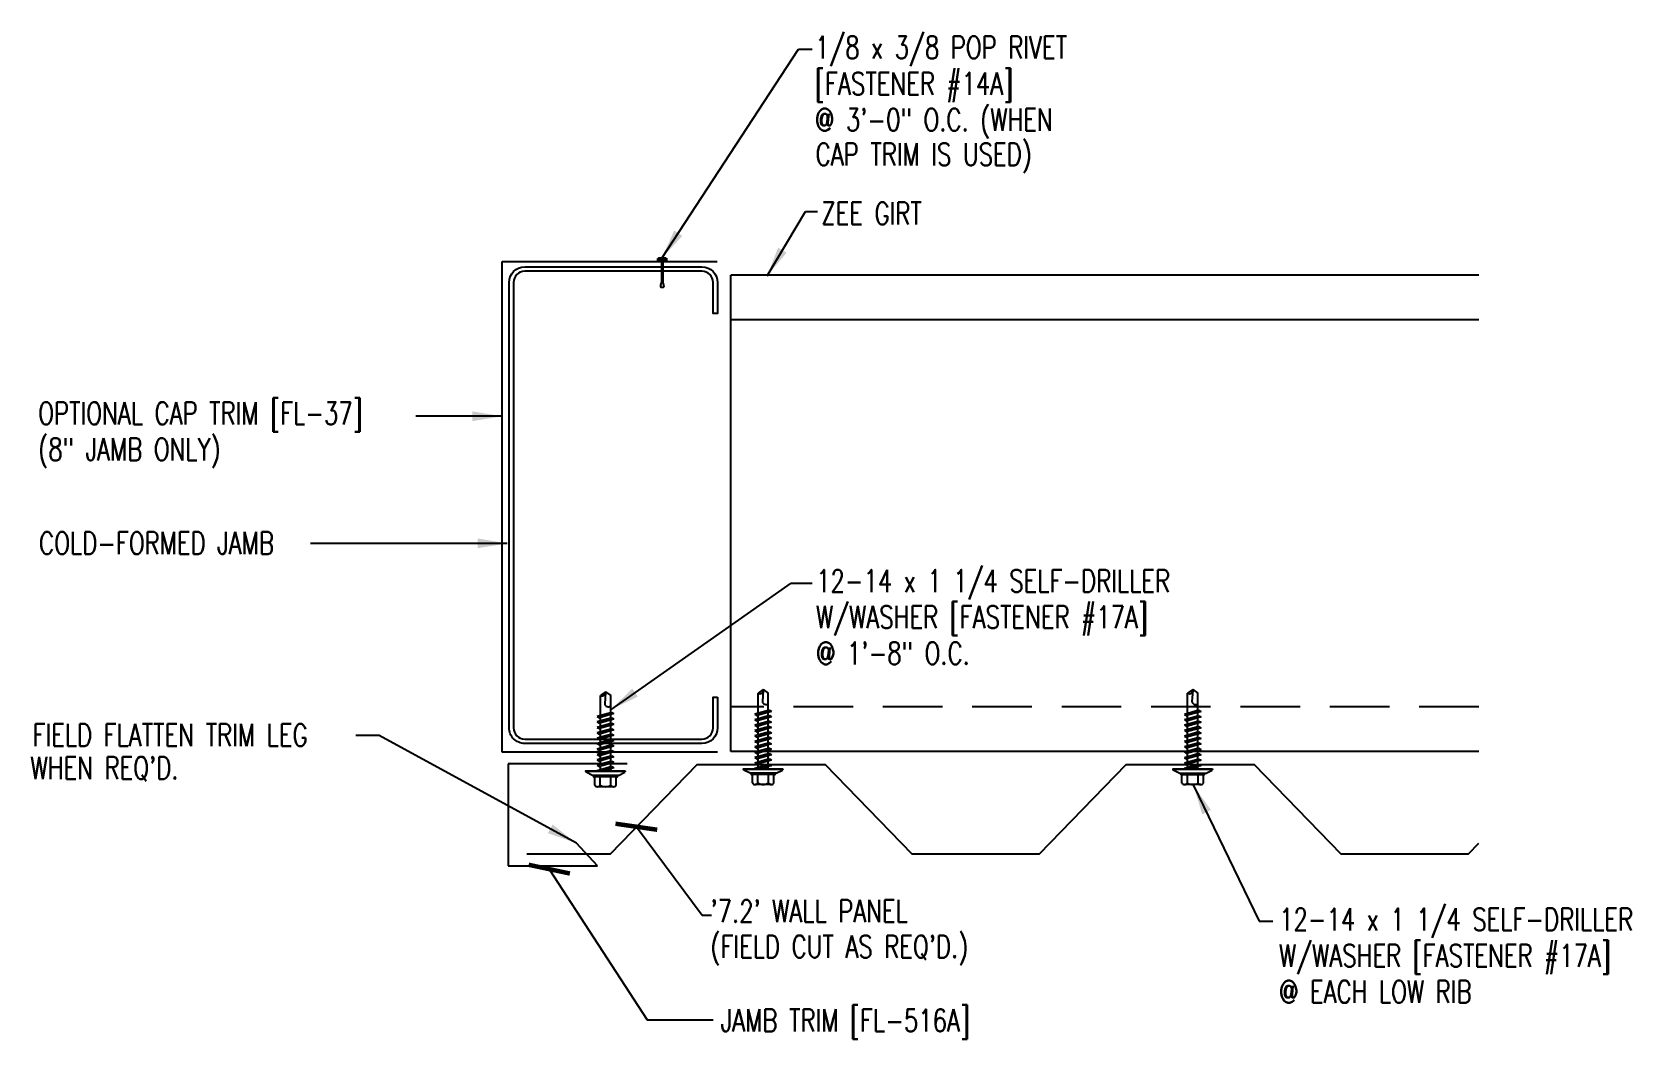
# Model space of a CAD drawing. Extents: x 33.3 to 60.1, y 28.7 to 45.6.
import ezdxf

# ---------------------------------------------------------------- set-up
doc = ezdxf.new("R2010")
doc.units = 0
doc.header["$LTSCALE"] = 4
doc.header["$MEASUREMENT"] = 0
doc.linetypes.add('DASH1', pattern=[0.375, 0.25, -0.125])
doc.layers.get('0').update_dxf_attribs({"linetype": 'CONTINUOUS'})
for name, color, linetype in [('DIM', 2, 'CONTINUOUS'), ('FASTENER', 9, 'CONTINUOUS'), ('PANEL-S', 11, 'CONTINUOUS'), ('PURLIN', 10, 'CONTINUOUS'), ('TEXT', 2, 'CONTINUOUS'), ('TRIM', 6, 'CONTINUOUS'), ('TRIM-S', 6, 'CONTINUOUS')]:
    doc.layers.add(name, color=color, linetype=linetype)
doc.styles.add('TEXT', font='SIMPLEX.shx', dxfattribs={"width": 0.75, "height": 0.375})
doc.styles.add('TEXT1', font='ROMANS.shx', dxfattribs={"width": 0.75, "height": 0.375})
doc.dimstyles.new('DETAIL$7', dxfattribs={"dimscale": 4, "dimtxt": 0.375, "dimasz": 0.125, "dimexe": 0.0625, "dimexo": 0.0625, "dimgap": 0.0625, "dimtad": 1, "dimdec": 4, "dimzin": 3, "dimdsep": 46, "dimlunit": 4, "dimtxsty": 'TEXT', "dimblk": 'ARCHTICK', "dimcen": 0.0625, "dimclrd": 7, "dimclre": 7, "dimclrt": 2, "dimadec": 0, "dimazin": 0, "dimtfac": 0.6, "dimtdec": 4, "dimtmove": 0, "dimatfit": 3, "dimfxl": 1, "dimfrac": 2, "dimtolj": 1, "dimtzin": 0, "dimarcsym": 0})
doc.dimstyles.new('PLAN$7', dxfattribs={"dimscale": 4, "dimtxt": 0.09375, "dimasz": 0.125, "dimexe": 0.0625, "dimexo": 0.125, "dimgap": 0.0625, "dimtad": 1, "dimdec": 4, "dimzin": 3, "dimdsep": 46, "dimlunit": 4, "dimtxsty": 'TEXT1', "dimblk": 'ARCHTICK', "dimcen": 0.0625, "dimclrd": 7, "dimclre": 7, "dimclrt": 256, "dimadec": 3, "dimazin": 0, "dimtfac": 0.6666666666666666, "dimtdec": 4, "dimtmove": 0, "dimatfit": 2, "dimldrblk": 'ARCHTICK', "dimfxl": 1, "dimtvp": 1, "dimfrac": 2, "dimtolj": 1, "dimtzin": 3, "dimarcsym": 0})

# ---------------------------------------------------------------- blocks, each defined once
blk = doc.blocks.new('_ArchTick')
at = {"color": 0, "const_width": 0.15}
blk.add_lwpolyline([(-0.5, -0.5), (0.5, 0.5)], dxfattribs=at)
blk = doc.blocks.new('fm4')
at = {"layer": 'FASTENER', "color": 12}
for p, q in [((-0.08918177344759926, 0.01785752804290297), (0.08918177344759926, 0.01785752804290297)), ((0.06038555386066236, 0.04039283660378601), (-0.06038555386064814, 0.04039283660378601)), ((-0.01207244138634422, 0.01785752804290297), (-0.01207244138634422, -0.3729404457320769)), ((0.01207244138635843, 0.01785752804290297), (0.01207244138635843, -0.3729404457320769)), ((-0.01988461917873252, -0.4499876997219232), (0.01988461917874673, -0.4499876997219232))]:
    blk.add_line(p, q, dxfattribs=at)
for centre, radius, start, end in [((7.105427357601002e-15, -0.06643538185892339), 0.1227138271547866, 119.4776721510164, 136.6142823873166), ((7.105427357601002e-15, -0.06643538185892339), 0.1227138271547866, 43.38571761268798, 60.52232784898354), ((7.105427357601002e-15, -0.4275881494792131), 0.02995226086556956, 143.7655294547817, 228.4037651783473), ((-0.07457244138634422, -0.3729404457320769), 0.0625, 323.7655294547816, 0), ((0.07457244138635843, -0.3729404457320769), 0.0625, 180, 216.2344705452184), ((7.105427357601002e-15, -0.4275881494792131), 0.02995226086556956, 311.5962348216527, 36.23447054521842)]:
    blk.add_arc(centre, radius, start, end, dxfattribs=at)
blk = doc.blocks.new('FD-F14A')
at = {"layer": 'TEXT', "style": 'TEXT1', "width": 0.75}
for s, p in [('1/8 x 3/8 POP RIVET', (0.004667300146735442, -0.04080364303275985)), ('[FASTENER #14A]', (0.004667300146735442, -0.1925893573184742))]:
    blk.add_text(s, height=0.09375, dxfattribs=at).set_placement(p)
blk.add_attdef('(QUANTITY)', (0.004667300146735442, -0.3443750716041885), '', height=0.09375, dxfattribs=at)
blk = doc.blocks.new('sd12')
at = {"layer": 'FASTENER'}
for p, q in [((-0.180758872155117, 0.275846215121863), (-0.180758872155117, 0.1365905179669404)), ((-0.1350818810614243, 0.3022840922163184), (0.1350818810613603, 0.3022840922163184)), ((-0.08940488996757523, 0.2758462151218524), (-0.08940488996757523, 0.1365905179669404)), ((0.08940488996763918, 0.2758462151218524), (0.08940488996763918, 0.1365905179669404)), ((0.180758872155117, 0.2758462151218133), (0.180758872155117, 0.1365905179669404)), ((-0.2169115142321978, 0.1142587906313111), (-0.3262698841537883, 0.05927675991127757)), ((-0.3262698841537883, 0.05927675991127757), (-0.3262698841537883, 0.04859385917669812)), ((-0.3262698841537883, 0.04859385917669812), (0.3262698841538665, 0.04859385917670167)), ((-0.2169115142321978, 0.1142587906313111), (0.2169115142321942, 0.1142587906313146)), ((-0.1931287358230662, 0.1365905179669369), (0.1931287358230662, 0.1365905179669404)), ((-0.1931287358230662, 0.1187052806150461), (0.1931287358230662, 0.1187052806150497)), ((-0.180758872155117, 0.1365905179669369), (0.180758872155117, 0.1365905179669404)), ((-0.1392066887307877, -0.01595464254284629), (0.0458259196760622, 0.03687668227666308)), ((-0.1035412740826658, -0.03605399481664939), (0.1392066887307877, 0.03325647204156645)), ((-0.08628439506888697, 0.03687668227666308), (0.08628439506888697, 0.03687668227666485)), ((-0.08628439506888697, 0.03687668227666308), (-0.08628439506888697, -0.0008440363058230815)), ((0.08628439506888697, 0.03687668227666485), (0.132782785244288, 0.03687668227666485)), ((0.08628439506888697, 0.01814586580454325), (0.08628439506888697, -0.04246842597597045)), ((0.1392066887307877, 0.03325647204156645), (0.132782785244288, 0.03687668227666485)), ((0.2169115142321942, 0.1142587906313111), (0.3262698841537883, 0.05927675991127757)), ((0.3262698841537883, 0.05927675991127757), (0.3262698841537883, 0.04859385917669812)), ((-0.1035412740826658, -0.03605399481664584), (-0.1392066887307877, -0.01595464254284273)), ((-0.1392066887307877, -0.1068516327777136), (0.1035412740826587, -0.03754116591949774)), ((-0.1035412740826658, -0.1269509850515131), (-0.1392066887307877, -0.10685163277771)), ((-0.1392066887307877, -0.1977486230125809), (0.1035412740826587, -0.128438156154365)), ((-0.1035412740826658, -0.2178479752863804), (-0.1392066887307877, -0.1977486230125773)), ((-0.1392066887307877, -0.2886456132474482), (0.1035412740826587, -0.2193351463892323)), ((-0.1035412740826658, -0.1269509850515167), (0.1392066887307877, -0.05764051819330085)), ((-0.1035412740826658, -0.217847975286384), (0.1392066887307877, -0.1485375084281682)), ((-0.1035412740826658, -0.3087449655212513), (0.1392066887307877, -0.2394344986630355)), ((-0.08628439506888697, -0.03112673476018024), (-0.08628439506888697, -0.09174102654069038)), ((-0.08628439506888697, -0.122023724995044), (-0.08628439506888697, -0.1826380167755577)), ((-0.08628439506888697, -0.2129207152299113), (-0.08628439506888697, -0.2735350070104214)), ((0.08628439506888697, -0.07275112443033116), (0.08628439506888697, -0.1333654162108378)), ((0.08628439506888697, -0.1636481146651949), (0.08628439506888697, -0.2242624064457051)), ((0.08628439506888697, -0.2545451049000587), (0.08628439506888697, -0.3151593966805688)), ((0.1392066887307877, -0.05764051819330085), (0.1035412740826658, -0.03754116591949774)), ((0.1392066887307877, -0.1485375084281682), (0.1035412740826658, -0.128438156154365)), ((0.1392066887307877, -0.2394344986630355), (0.1035412740826658, -0.2193351463892323)), ((-0.1035412740826658, -0.3087449655212477), (-0.1392066887307877, -0.2886456132474446)), ((-0.1392066887307877, -0.3795426034823155), (0.1035412740826587, -0.3102321366240997)), ((-0.1035412740826658, -0.3996419557561151), (-0.1392066887307877, -0.3795426034823119)), ((-0.1392066887307877, -0.4704395937171828), (0.1035412740826587, -0.401129126858967)), ((-0.1035412740826658, -0.4905389459909824), (-0.1392066887307877, -0.4704395937171792)), ((-0.1392066887307877, -0.5613365839520501), (0.1035412740826587, -0.4920261170938343)), ((-0.1035412740826658, -0.3996419557561186), (0.1392066887307877, -0.3303314888979028)), ((-0.1035412740826658, -0.4905389459909859), (0.1392066887307877, -0.4212284791327701)), ((-0.1035412740826658, -0.5814359362258532), (0.1392066887307877, -0.5121254693676374)), ((-0.08628439506888697, -0.3038177054647822), (-0.08628439506888697, -0.3644319972452887)), ((-0.08628439506888697, -0.3947146956996459), (-0.08628439506888697, -0.4553289874801596)), ((-0.08628439506888697, -0.4856116859345168), (-0.08628439506888697, -0.5462259777150269)), ((0.08628439506888697, -0.345442095134926), (0.08628439506888697, -0.4060563869154361)), ((0.08628439506888697, -0.4363390853697968), (0.08628439506888697, -0.496953377150307)), ((0.08628439506888697, -0.5272360756046641), (0.08628439506888697, -0.5878503673851743)), ((0.1392066887307877, -0.3303314888979028), (0.1035412740826658, -0.3102321366240997)), ((0.1392066887307877, -0.4212284791327701), (0.1035412740826658, -0.401129126858967)), ((0.1392066887307877, -0.5121254693676374), (0.1035412740826658, -0.4920261170938343)), ((-0.1035412740826658, -0.5814359362258497), (-0.1392066887307877, -0.5613365839520466)), ((-0.1392066887307877, -0.6522335741869174), (0.1035412740826587, -0.5829231073287016)), ((-0.1035412740826658, -0.672332926460717), (-0.1392066887307877, -0.6522335741869139)), ((-0.1392066887307877, -0.7431305644217847), (0.1035412740826587, -0.6738200975635689)), ((-0.1035412740826658, -0.7632299166955843), (-0.1392066887307877, -0.7431305644217812)), ((-0.1392066887307877, -0.834027554656652), (0.1035412740826587, -0.7647170877984362)), ((-0.1035412740826658, -0.6723329264607205), (0.1392066887307877, -0.6030224596025047)), ((-0.1035412740826658, -0.7632299166955878), (0.1392066887307877, -0.693919449837372)), ((-0.1035412740826658, -0.8541269069304551), (0.1392066887307877, -0.7848164400722393)), ((-0.08628439506888697, -0.5765086761693841), (-0.08628439506888697, -0.6371229679498942)), ((-0.08628439506888697, -0.6674056664042478), (-0.08628439506888697, -0.728019958184758)), ((-0.08628439506888697, -0.7583026566391151), (-0.08628439506888697, -0.8189169484196253)), ((0.08628439506888697, -0.618133065839535), (0.08628439506888697, -0.6787473576200416)), ((0.08628439506888697, -0.7090300560744023), (0.08628439506888697, -0.7696443478549089)), ((0.08628439506888697, -0.7999270463092696), (0.08628439506888697, -0.8605413380897762)), ((0.1392066887307877, -0.6030224596025047), (0.1035412740826658, -0.5829231073287016)), ((0.1392066887307877, -0.693919449837372), (0.1035412740826658, -0.6738200975635689)), ((0.1392066887307877, -0.7848164400722393), (0.1035412740826658, -0.7647170877984362)), ((-0.1035412740826658, -0.8541269069304516), (-0.1392066887307877, -0.8340275546566485)), ((-0.1392066887307877, -0.9249245448915193), (0.1035412740826587, -0.8556140780333035)), ((-0.1035412740826658, -0.9450238971653189), (-0.1392066887307877, -0.9249245448915158)), ((-0.1035412740826658, -0.9450238971653224), (0.1392066887307877, -0.8757134303071066)), ((-0.08628439506888697, -0.8491996468739824), (-0.08628439506888697, -0.9098139386544926)), ((-0.08628439506888697, -0.9400966371088497), (-0.08628439506888697, -1.232132276977977)), ((0.08628439506888697, -0.8908240365441333), (0.08628439506888697, -1.23213227697798)), ((0.1392066887307877, -0.8757134303071066), (0.1035412740826658, -0.8556140780333035)), ((0, -1.292890852646794), (-0.08628439506888697, -1.232132276977977)), ((-0.001865008937130597, -1.277268037612545), (0.01426312099516736, -1.090591066369635)), ((0, -1.292890852646794), (0.08628439506888697, -1.232132276977984))]:
    blk.add_line(p, q, dxfattribs=at)
blk.add_lwpolyline([(-0.3306747999988033, 0.03687668227666308), (-0.3306747999988033, 0.04866576424662838), (0.3306747999988033, 0.04866576424662838), (0.3306747999988033, 0.03687668227666308)], close=True, dxfattribs=at)
for centre, radius, start, end in [((-0.1350818810614243, 0.2496068509483536), 0.0526772412679644, 29.87541791658705, 150.1245820834162), ((0, 0.1381882851757474), 0.16414304745301, 56.99742822392973, 123.0025717760438), ((0.1350818810613603, 0.2496068509483536), 0.0526772412679644, 29.87541791658385, 150.1245820834129), ((-0.1931287358230662, 0.1276478992909951), 0.008942618675945369, 90, 270), ((0.1931287358230662, 0.1276478992909951), 0.008942618675945369, 270, 90), ((-0.0460386586485555, -1.102470499806609), 0.06146076445166339, 11.14454555051887, 130.9060011362953), ((0.05438377417665663, -1.27847593905121), 0.05626175101849599, 55.45845230643774, 194.8453903687717)]:
    blk.add_arc(centre, radius, start, end, dxfattribs=at)
blk = doc.blocks.new('FD-F17A')
at = {"layer": 'TEXT', "style": 'TEXT1', "width": 0.75}
for s, p in [('12-14 x 1 1/4 SELF-DRILLER', (0.004667300146735442, -0.04080364303275985)), ('W/WASHER [FASTENER #17A]', (0.004667300146735442, -0.1925893573184742))]:
    blk.add_text(s, height=0.09375, dxfattribs=at).set_placement(p)
blk.add_attdef('(QUANTITY)', (0.004667300146735442, -0.3443750716041885), '', height=0.09375, dxfattribs=at)

msp = doc.modelspace()

# ---------------------------------------------------------------- linework, layer by layer
at = {"layer": 'PANEL-S'}
msp.add_lwpolyline([(41.60835878959983, 31.82803419955971), (43.01325611681762, 31.82803419955971), (44.46725611681757, 33.32803419955971), (46.61325611681764, 33.32803419955971), (48.06725611681759, 31.82803419955971), (50.2132561168176, 31.82803419955971), (51.66725611681761, 33.32803419955971), (53.81325611681757, 33.32803419955971), (55.26725611681763, 31.82803419955971), (57.41325611681759, 31.82803419955971), (57.58360076045926, 32.00376801349541)], dxfattribs=at)
at = {"layer": 'PURLIN'}
for p, q in [((57.58360076045926, 41.54257338046015), (45.02904659482442, 41.54257338046015)), ((45.02904659482442, 33.54257338046016), (45.02904659482442, 41.54257338046015)), ((57.58360076045926, 40.79257338046015), (45.02904659482442, 40.79257338046015)), ((57.58360076045926, 33.54257338046015), (45.02904659482442, 33.54257338046016))]:
    msp.add_line(p, q, dxfattribs=at)
at = {"layer": 'PURLIN', "linetype": 'DASH1'}
msp.add_line((57.58360076045926, 34.29257338046013), (45.02904659482442, 34.29257338046015), dxfattribs=at)
at = {"layer": 'PURLIN'}
msp.add_lwpolyline([(44.8082656998229, 34.45964599026555), (44.8082656998229, 33.94184599026554, -0.4142135623730951), (44.54606569982289, 33.67964599026555), (41.5704656998229, 33.67964599026555, -0.4142135623730951), (41.3082656998229, 33.94184599026556), (41.3082656998229, 37.67964599026555), (41.3082656998229, 41.41744599026554, -0.4142135623730951), (41.5704656998229, 41.67964599026555), (44.54606569982289, 41.67964599026555, -0.4142135623730951), (44.8082656998229, 41.41744599026554), (44.8082656998229, 40.89964599026555), (44.73356569982289, 40.89964599026555), (44.73356569982288, 41.41744599026554, 0.4142135623730617), (44.54606569982289, 41.60494599026554), (41.5704656998229, 41.60494599026556, 0.4142135623730839), (41.3829656998229, 41.41744599026554), (41.3829656998229, 37.67964599026555), (41.3829656998229, 33.94184599026556, 0.4142135623730617), (41.5704656998229, 33.75434599026556), (44.54606569982289, 33.75434599026553, 0.4142135623730839), (44.73356569982289, 33.94184599026554), (44.73356569982289, 34.45964599026555)], format="xyb", close=True, dxfattribs=at)
at = {"layer": 'TRIM'}
for p, q in [((41.29245520938832, 33.33841080258311), (41.29245520938832, 31.62790731664846)), ((43.29245520938832, 33.33841080258311), (41.29245520938832, 33.33841080258311)), ((42.79245520938832, 31.62790731664845), (42.43890181879505, 32.00588632296961)), ((41.29245520938832, 31.62790731664845), (42.79245520938832, 31.62790731664845))]:
    msp.add_line(p, q, dxfattribs=at)
at = {"layer": 'TRIM-S'}
for p, q in [((41.19291811957407, 33.53217646160821), (41.19291811957407, 41.76968850856775)), ((41.19291811957407, 41.76968850856775), (44.80084696370773, 41.76968850856775)), ((44.80845703365461, 33.53217646160821), (41.19291811957407, 33.53217646160821))]:
    msp.add_line(p, q, dxfattribs=at)

# ---------------------------------------------------------------- block references
at = {"layer": 'FASTENER'}
msp.add_blockref('fm4', (43.87914264122023, 41.78656326497457), dxfattribs=at)
at = {"layer": 'FASTENER', "rotation": 180}
for p in [(42.92747062348359, 33.25525572377669), (45.57350151969125, 33.29311554291633), (52.78304131717208, 33.29185593142476)]:
    msp.add_blockref('sd12', p, dxfattribs=at)
at = {"layer": 'TEXT', "xscale": 4, "yscale": 4, "zscale": 4}
for name, p, values in [('FD-F14A', (46.42496205280739, 45.33934446203116), {'(QUANTITY)': '@ 3\'-0" O.C. (WHEN'}), ('FD-F17A', (46.44307342658392, 36.38458149803209), {'(QUANTITY)': '@ 1\'-8" O.C.'}), ('FD-F17A', (54.21409218759061, 30.70273958084547), {'(QUANTITY)': '@ EACH LOW RIB'})]:
    msp.add_blockref(name, p, dxfattribs=at).add_auto_attribs(values)

# ---------------------------------------------------------------- texts
at = {"layer": 'TEXT', "style": 'TEXT1', "width": 0.75}
for s, p in [('CAP TRIM IS USED)', (46.45524487039756, 43.38172878292196)), ('ZEE GIRT', (46.55037076111969, 42.38857127976676)), ('OPTIONAL CAP TRIM [FL-37]', (33.40551452817984, 39.03543246062004)), ('(8" JAMB ONLY)', (33.40551452817984, 38.43077586491027)), ('COLD-FORMED JAMB', (33.42087430301019, 36.85458832669813)), ('FIELD FLATTEN TRIM LEG', (33.31066470831176, 33.63184930093364)), ("WHEN REQ'D.", (33.27702853181627, 33.08278703284339)), ("'7.2' WALL PANEL", (44.68838755742087, 30.67762151159621)), ("(FIELD CUT AS REQ'D.)", (44.68838755742087, 30.08350573611227)), ('JAMB TRIM [FL-516A]', (44.86147388028002, 28.84355572745713))]:
    msp.add_text(s, height=0.375, dxfattribs=at).set_placement(p)

# ---------------------------------------------------------------- leaders
at = {"layer": 'DIM'}
msp.add_leader([(41.98355374203203, 31.56990239423696), (43.62886499748225, 29.0421914817087), (44.7328546323734, 29.0421914817087)], dimstyle='PLAN$7', dxfattribs=at)
at = {"layer": 'TEXT'}
for points, dimstyle in [([(43.87408064426972, 41.82695610157835), (46.16720621650063, 45.33533412239988), (46.39593234268122, 45.33533412239988)], 'DETAIL$7'), ([(45.63972446233559, 41.52815415501976), (46.28102825039306, 42.61113328513741), (46.48413881459859, 42.61113328513741)], 'DETAIL$7'), ([(41.19291811957407, 39.17227091921819), (39.8720661889002, 39.17227091921819), (39.74263710985843, 39.17227091921819)], 'DETAIL$7'), ([(41.27904659482442, 37.03879155901443), (38.19961949768494, 37.03879155901443), (37.97746271473754, 37.03879155901443)], 'DETAIL$7'), ([(43.01375501855247, 34.24588993674877), (46.04416111651906, 36.36993407881882), (46.39472894830413, 36.36993407881882)], 'DETAIL$7'), ([(42.43890181879505, 32.00588632296961), (39.12659688592613, 33.81328908068739), (38.73417449078208, 33.81328908068739)], 'DETAIL$7'), ([(52.79700942192881, 32.97533546299582), (53.90019065093389, 30.69845680854995), (54.12843510563124, 30.69845680854995)], 'DETAIL$7'), ([(43.44457066473666, 32.28209602877108), (44.5514642372188, 30.79999466832999), (44.70556662425372, 30.79999466832999)], 'PLAN$7')]:
    msp.add_leader(points, dimstyle=dimstyle, dxfattribs=at)

doc.saveas('drawing.dxf')
